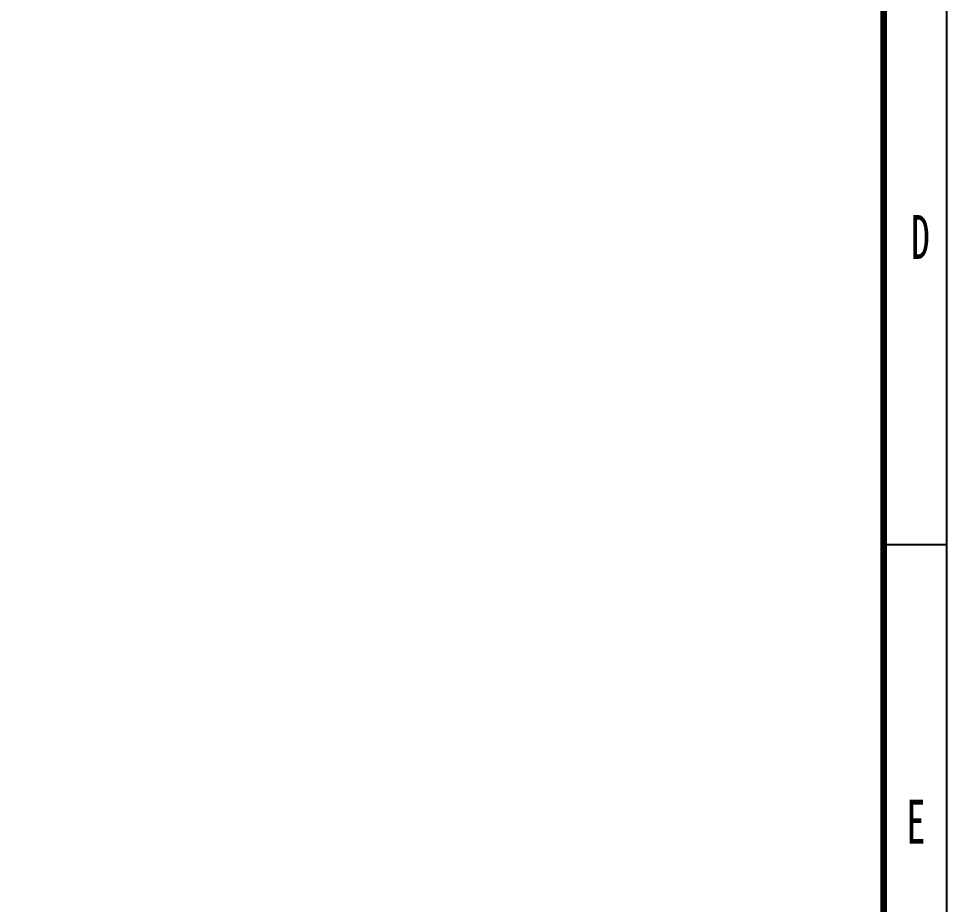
# Model space of a CAD drawing. Header units: millimetres. Extents: x -705761 to 1364679, y -410401 to 446404.
# Drawn here: x -523396 to -516024, y 149616 to 156657 of the extents above; entities that cross this region are included whole.
import ezdxf
from ezdxf.enums import TextEntityAlignment as Align

# ---------------------------------------------------------------- set-up
doc = ezdxf.new("R2010")
doc.units = ezdxf.units.MM
doc.layers.add('TK', color=7, linetype='Continuous')
doc.layers.add('模板-签名-公用', color=3, linetype='Continuous')
doc.layers.add('图框', color=7, linetype='Continuous', lineweight=13)
doc.styles.add('Style-仿宋_GB2312', font='')
doc.styles.add('宋体', font='', dxfattribs={"width": 0.7, "height": 2.5})
doc.styles.add('宋体_1', font='', dxfattribs={"width": 0.7, "height": 2.386364})
doc.styles.get('Style-仿宋_GB2312').set_extended_font_data('仿宋_GB2312')
doc.styles.get('宋体').set_extended_font_data('SimSun')
doc.styles.get('宋体_1').set_extended_font_data('SimSun')

# ---------------------------------------------------------------- blocks, each defined once
blk = doc.blocks.new('BSIET_通用图框_A3_1')
at = {"layer": '图框', "color": 7, "linetype": 'Continuous', "lineweight": 25}
blk.add_line((0, 99), (-5, 99), dxfattribs=at)
at = {"layer": '图框', "lineweight": 25}
blk.add_lwpolyline([(-420, 297), (0, 297), (0, 0), (-420, 0)], close=True, dxfattribs=at)
at = {"layer": '图框', "lineweight": 100}
blk.add_lwpolyline([(-395, 292), (-5, 292), (-5, 5), (-395, 5)], close=True, dxfattribs=at)
at = {"layer": 'TK', "style": '宋体_1', "width": 0.7, "flags": 3}
for tag, p in [('LZCO_NGZBS-W50-H30-D10_T7', (-43.865, 279.748)), ('LZCO_NJN-W50-H30-D10_T7', (-42.728, 248.654))]:
    blk.add_attdef(tag, text='', height=3, dxfattribs=at).set_placement(p, align=Align.MIDDLE_CENTER)
at = {"layer": 'TK', "style": '宋体', "width": 0.7, "flags": 3}
for tag, p in [('LZHQ_N会签6_T6_H6', (-407.253, 57.082)), ('LZHQ_N会签5_T6_H6', (-407.253, 49.082)), ('LZHQ_N会签4_T6_H6', (-407.253, 41.082)), ('LZHQ_N会签3_T6_H6', (-407.253, 33.082)), ('LZHQ_N会签2_T6_H6', (-407.253, 25.082)), ('LZHQ_N会签1_T6_H6', (-407.253, 17.082))]:
    blk.add_attdef(tag, text='', height=2.5, dxfattribs=at).set_placement(p, align=Align.MIDDLE)
at = {"layer": '图框', "color": 7, "linetype": 'Continuous', "lineweight": 25, "style": 'Style-仿宋_GB2312', "width": 0.628572}
for s, p in [('D', (-2.068, 123.452)), ('E', (-2.426, 76.974))]:
    blk.add_text(s, height=3.5, dxfattribs=at).set_placement(p, align=Align.MIDDLE_CENTER)
at = {"layer": '模板-签名-公用', "style": '宋体', "width": 0.7}
blk.add_attdef('LZTQINS', text='', height=2, dxfattribs=at).set_placement((-5, 5), align=Align.MIDDLE)
at = {"layer": '模板-签名-公用', "style": '宋体', "width": 0.7, "flags": 3}
blk.add_attdef('LZFRAME', (-40.909, 2.064), '', height=3, dxfattribs=at)

msp = doc.modelspace()

# ---------------------------------------------------------------- block references
at = {"layer": '图框', "color": 1, "xscale": 100, "yscale": 100, "zscale": 100}
msp.add_blockref('BSIET_通用图框_A3_1', (-516024.39, 142575.8), dxfattribs=at)

doc.saveas('drawing.dxf')
